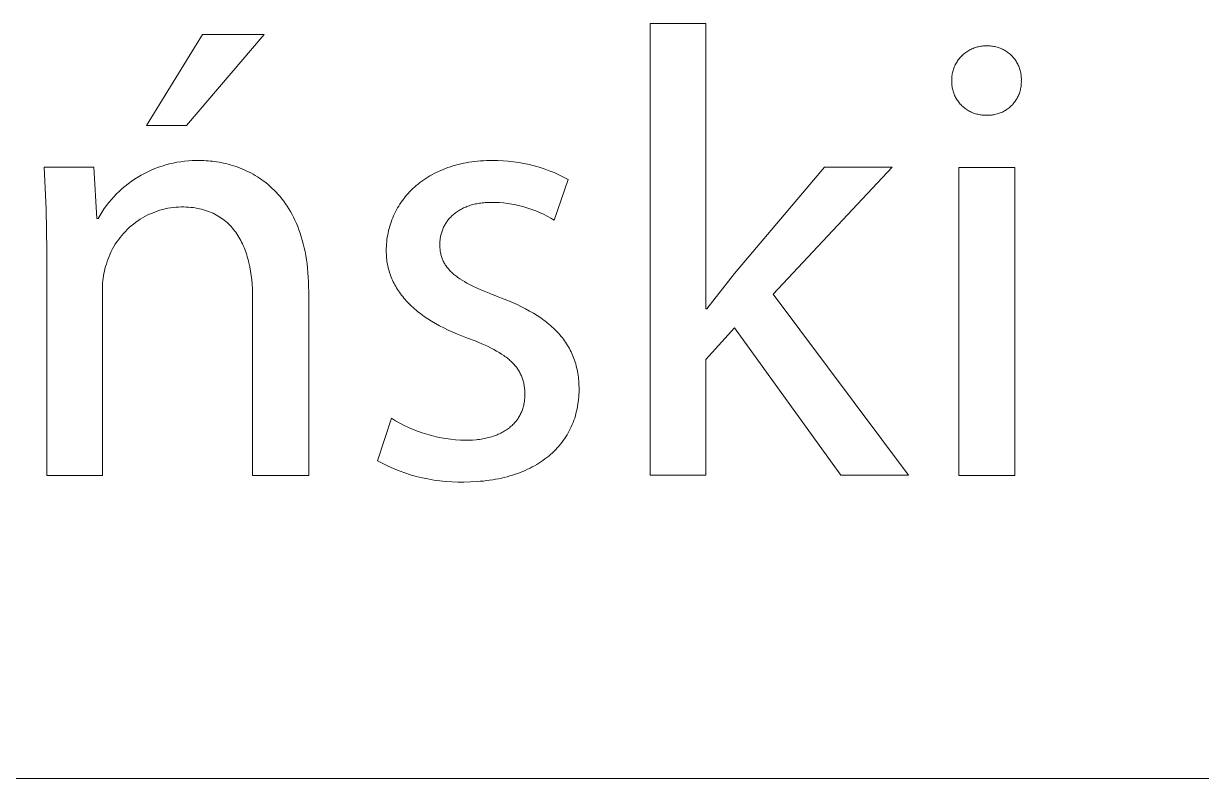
# Model space of a CAD drawing. Header units: millimetres. Extents: x 578 to 4608, y -138 to 2677.
# Drawn here: x 4039.1 to 4113.8, y -138.3 to -90.5 of the extents above; entities that cross this region are included whole.
import ezdxf

# ---------------------------------------------------------------- set-up
doc = ezdxf.new("R2010")
doc.units = ezdxf.units.MM
doc.header["$MEASUREMENT"] = 0
doc.layers.add('Domyślny', color=7, linetype='Continuous', true_color=0x000000)

msp = doc.modelspace()

# ---------------------------------------------------------------- linework, layer by layer
at = {"layer": 'Domyślny', "color": 18, "lineweight": 15, "true_color": 0x000000}
for p, q in [((4078.872, -119.09), (4078.872, -90.45)), ((4078.872, -90.45), (4082.389, -90.45)), ((4082.389, -90.45), (4082.389, -108.528)), ((4046.919, -96.92), (4050.476, -91.149)), ((4054.381, -91.149), (4049.469, -96.92)), ((4050.476, -91.149), (4054.381, -91.149)), ((4099.848, -91.888), (4099.922, -91.879)), ((4099.922, -91.879), (4099.997, -91.872)), ((4099.997, -91.872), (4100.071, -91.867)), ((4100.071, -91.867), (4100.146, -91.865)), ((4100.146, -91.865), (4100.221, -91.866)), ((4100.221, -91.866), (4100.293, -91.865)), ((4100.293, -91.865), (4100.366, -91.866)), ((4100.366, -91.866), (4100.439, -91.869)), ((4100.439, -91.869), (4100.512, -91.876)), ((4100.512, -91.876), (4100.584, -91.884)), ((4098.506, -92.633), (4098.555, -92.577)), ((4098.555, -92.577), (4098.606, -92.523)), ((4098.606, -92.523), (4098.659, -92.47)), ((4098.659, -92.47), (4098.714, -92.419)), ((4098.714, -92.419), (4098.771, -92.37)), ((4098.771, -92.37), (4098.829, -92.323)), ((4098.829, -92.323), (4098.888, -92.279)), ((4098.888, -92.279), (4098.95, -92.236)), ((4098.95, -92.236), (4099.012, -92.195)), ((4099.012, -92.195), (4099.076, -92.157)), ((4099.076, -92.157), (4099.142, -92.12)), ((4099.142, -92.12), (4099.208, -92.086)), ((4099.208, -92.086), (4099.276, -92.055)), ((4099.276, -92.055), (4099.345, -92.025)), ((4099.345, -92.025), (4099.414, -91.998)), ((4099.414, -91.998), (4099.485, -91.974)), ((4099.485, -91.974), (4099.556, -91.952)), ((4099.556, -91.952), (4099.628, -91.932)), ((4099.628, -91.932), (4099.701, -91.915)), ((4099.701, -91.915), (4099.774, -91.9)), ((4099.774, -91.9), (4099.848, -91.888)), ((4100.584, -91.884), (4100.656, -91.895)), ((4100.656, -91.895), (4100.728, -91.909)), ((4100.728, -91.909), (4100.799, -91.925)), ((4100.799, -91.925), (4100.869, -91.944)), ((4100.869, -91.944), (4100.939, -91.965)), ((4100.939, -91.965), (4101.008, -91.988)), ((4101.008, -91.988), (4101.076, -92.014)), ((4101.076, -92.014), (4101.144, -92.042)), ((4101.144, -92.042), (4101.21, -92.072)), ((4101.21, -92.072), (4101.275, -92.105)), ((4101.275, -92.105), (4101.339, -92.139)), ((4101.339, -92.139), (4101.402, -92.177)), ((4101.402, -92.177), (4101.463, -92.216)), ((4101.463, -92.216), (4101.523, -92.257)), ((4101.523, -92.257), (4101.582, -92.3)), ((4101.582, -92.3), (4101.639, -92.346)), ((4101.639, -92.346), (4101.695, -92.393)), ((4101.695, -92.393), (4101.749, -92.442)), ((4101.749, -92.442), (4101.801, -92.493)), ((4101.801, -92.493), (4101.851, -92.546)), ((4101.851, -92.546), (4101.899, -92.6)), ((4101.899, -92.6), (4101.946, -92.656)), ((4098.082, -93.417), (4098.105, -93.345)), ((4098.105, -93.345), (4098.13, -93.275)), ((4098.13, -93.275), (4098.157, -93.205)), ((4098.157, -93.205), (4098.187, -93.137)), ((4098.187, -93.137), (4098.219, -93.069)), ((4098.219, -93.069), (4098.254, -93.003)), ((4098.254, -93.003), (4098.29, -92.938)), ((4098.29, -92.938), (4098.329, -92.874)), ((4098.329, -92.874), (4098.37, -92.812)), ((4098.37, -92.812), (4098.413, -92.751)), ((4098.413, -92.751), (4098.459, -92.691)), ((4098.459, -92.691), (4098.506, -92.633)), ((4101.946, -92.656), (4101.991, -92.714)), ((4101.991, -92.714), (4102.033, -92.773)), ((4102.033, -92.773), (4102.074, -92.833)), ((4102.074, -92.833), (4102.112, -92.895)), ((4102.112, -92.895), (4102.148, -92.959)), ((4102.148, -92.959), (4102.182, -93.023)), ((4102.182, -93.023), (4102.214, -93.089)), ((4102.214, -93.089), (4102.244, -93.155)), ((4102.244, -93.155), (4102.271, -93.223)), ((4102.271, -93.223), (4102.296, -93.291)), ((4102.296, -93.291), (4102.318, -93.361)), ((4102.318, -93.361), (4102.338, -93.431)), ((4097.992, -94.153), (4097.993, -94.08)), ((4097.993, -94.006), (4097.995, -93.931)), ((4097.993, -94.08), (4097.993, -94.006)), ((4097.995, -93.931), (4098, -93.856)), ((4098, -93.856), (4098.007, -93.782)), ((4098.007, -93.782), (4098.017, -93.708)), ((4098.017, -93.708), (4098.03, -93.634)), ((4098.03, -93.634), (4098.045, -93.561)), ((4098.045, -93.561), (4098.062, -93.489)), ((4098.062, -93.489), (4098.082, -93.417)), ((4102.338, -93.431), (4102.356, -93.502)), ((4102.356, -93.502), (4102.371, -93.573)), ((4102.371, -93.573), (4102.384, -93.645)), ((4102.384, -93.645), (4102.394, -93.717)), ((4102.394, -93.717), (4102.402, -93.789)), ((4102.402, -93.789), (4102.407, -93.862)), ((4102.407, -93.862), (4102.41, -93.935)), ((4102.41, -94.008), (4102.408, -94.08)), ((4102.408, -94.08), (4102.409, -94.152)), ((4102.41, -93.935), (4102.41, -94.008)), ((4097.994, -94.226), (4097.992, -94.153)), ((4097.999, -94.299), (4097.994, -94.226)), ((4098.005, -94.371), (4097.999, -94.299)), ((4098.015, -94.444), (4098.005, -94.371)), ((4098.027, -94.516), (4098.015, -94.444)), ((4098.041, -94.587), (4098.027, -94.516)), ((4098.058, -94.658), (4098.041, -94.587)), ((4098.077, -94.728), (4098.058, -94.658)), ((4098.099, -94.798), (4098.077, -94.728)), ((4098.123, -94.867), (4098.099, -94.798)), ((4098.149, -94.935), (4098.123, -94.867)), ((4102.288, -94.859), (4102.262, -94.927)), ((4102.311, -94.791), (4102.288, -94.859)), ((4102.331, -94.722), (4102.311, -94.791)), ((4102.349, -94.652), (4102.331, -94.722)), ((4102.365, -94.582), (4102.349, -94.652)), ((4102.379, -94.511), (4102.365, -94.582)), ((4102.39, -94.44), (4102.379, -94.511)), ((4102.398, -94.368), (4102.39, -94.44)), ((4102.405, -94.296), (4102.398, -94.368)), ((4102.408, -94.225), (4102.405, -94.296)), ((4102.409, -94.152), (4102.408, -94.225)), ((4098.178, -95.002), (4098.149, -94.935)), ((4098.209, -95.068), (4098.178, -95.002)), ((4098.242, -95.133), (4098.209, -95.068)), ((4098.277, -95.196), (4098.242, -95.133)), ((4098.315, -95.259), (4098.277, -95.196)), ((4098.355, -95.32), (4098.315, -95.259)), ((4098.396, -95.38), (4098.355, -95.32)), ((4098.44, -95.438), (4098.396, -95.38)), ((4098.486, -95.495), (4098.44, -95.438)), ((4098.534, -95.55), (4098.486, -95.495)), ((4098.583, -95.603), (4098.534, -95.55)), ((4098.635, -95.655), (4098.583, -95.603)), ((4101.841, -95.593), (4101.791, -95.644)), ((4101.889, -95.539), (4101.841, -95.593)), ((4101.936, -95.484), (4101.889, -95.539)), ((4101.98, -95.427), (4101.936, -95.484)), ((4102.023, -95.369), (4101.98, -95.427)), ((4102.063, -95.31), (4102.023, -95.369)), ((4102.102, -95.249), (4102.063, -95.31)), ((4102.138, -95.187), (4102.102, -95.249)), ((4102.173, -95.123), (4102.138, -95.187)), ((4102.205, -95.059), (4102.173, -95.123)), ((4102.235, -94.993), (4102.205, -95.059)), ((4102.262, -94.927), (4102.235, -94.993)), ((4098.688, -95.705), (4098.635, -95.655)), ((4098.743, -95.753), (4098.688, -95.705)), ((4098.799, -95.799), (4098.743, -95.753)), ((4098.857, -95.843), (4098.799, -95.799)), ((4098.916, -95.885), (4098.857, -95.843)), ((4098.977, -95.925), (4098.916, -95.885)), ((4099.039, -95.963), (4098.977, -95.925)), ((4099.103, -95.999), (4099.039, -95.963)), ((4099.168, -96.033), (4099.103, -95.999)), ((4099.233, -96.064), (4099.168, -96.033)), ((4099.3, -96.093), (4099.233, -96.064)), ((4099.368, -96.12), (4099.3, -96.093)), ((4099.437, -96.144), (4099.368, -96.12)), ((4099.506, -96.166), (4099.437, -96.144)), ((4099.576, -96.186), (4099.506, -96.166)), ((4099.647, -96.203), (4099.576, -96.186)), ((4099.719, -96.218), (4099.647, -96.203)), ((4099.79, -96.23), (4099.719, -96.218)), ((4099.863, -96.24), (4099.79, -96.23)), ((4099.935, -96.247), (4099.863, -96.24)), ((4100.008, -96.252), (4099.935, -96.247)), ((4100.081, -96.255), (4100.008, -96.252)), ((4100.154, -96.255), (4100.081, -96.255)), ((4100.225, -96.258), (4100.154, -96.255)), ((4100.298, -96.26), (4100.225, -96.258)), ((4100.37, -96.259), (4100.298, -96.26)), ((4100.442, -96.255), (4100.37, -96.259)), ((4100.513, -96.249), (4100.442, -96.255)), ((4100.585, -96.241), (4100.513, -96.249)), ((4100.656, -96.23), (4100.585, -96.241)), ((4100.727, -96.217), (4100.656, -96.23)), ((4100.797, -96.201), (4100.727, -96.217)), ((4100.867, -96.183), (4100.797, -96.201)), ((4100.936, -96.162), (4100.867, -96.183)), ((4101.004, -96.139), (4100.936, -96.162)), ((4101.072, -96.114), (4101.004, -96.139)), ((4101.139, -96.087), (4101.072, -96.114)), ((4101.204, -96.057), (4101.139, -96.087)), ((4101.269, -96.025), (4101.204, -96.057)), ((4101.332, -95.991), (4101.269, -96.025)), ((4101.395, -95.955), (4101.332, -95.991)), ((4101.456, -95.916), (4101.395, -95.955)), ((4101.515, -95.876), (4101.456, -95.916)), ((4101.573, -95.833), (4101.515, -95.876)), ((4101.63, -95.789), (4101.573, -95.833)), ((4101.685, -95.743), (4101.63, -95.789)), ((4101.739, -95.694), (4101.685, -95.743)), ((4101.791, -95.644), (4101.739, -95.694)), ((4049.469, -96.92), (4046.919, -96.92)), ((4048.147, -99.41), (4048.383, -99.347)), ((4048.383, -99.347), (4048.62, -99.292)), ((4048.62, -99.292), (4048.859, -99.245)), ((4048.859, -99.245), (4049.1, -99.206)), ((4049.1, -99.206), (4049.341, -99.175)), ((4049.341, -99.175), (4049.584, -99.153)), ((4049.584, -99.153), (4049.827, -99.138)), ((4049.827, -99.138), (4050.071, -99.132)), ((4050.071, -99.132), (4050.315, -99.135)), ((4050.315, -99.135), (4050.442, -99.136)), ((4050.442, -99.136), (4050.572, -99.139)), ((4050.572, -99.139), (4050.704, -99.146)), ((4050.704, -99.146), (4050.837, -99.154)), ((4050.837, -99.154), (4050.972, -99.166)), ((4050.972, -99.166), (4051.108, -99.18)), ((4051.108, -99.18), (4051.246, -99.197)), ((4051.246, -99.197), (4051.386, -99.217)), ((4051.386, -99.217), (4051.526, -99.24)), ((4051.526, -99.24), (4051.668, -99.266)), ((4051.668, -99.266), (4051.81, -99.295)), ((4051.81, -99.295), (4051.953, -99.327)), ((4051.953, -99.327), (4052.097, -99.363)), ((4066.689, -99.388), (4066.856, -99.347)), ((4066.856, -99.347), (4067.026, -99.31)), ((4067.026, -99.31), (4067.199, -99.276)), ((4067.199, -99.276), (4067.375, -99.245)), ((4067.375, -99.245), (4067.553, -99.218)), ((4067.553, -99.218), (4067.733, -99.195)), ((4067.733, -99.195), (4067.917, -99.174)), ((4067.917, -99.174), (4068.102, -99.158)), ((4068.102, -99.158), (4068.29, -99.145)), ((4068.29, -99.145), (4068.481, -99.135)), ((4068.481, -99.135), (4068.674, -99.13)), ((4068.674, -99.13), (4068.87, -99.128)), ((4068.87, -99.128), (4069.204, -99.131)), ((4069.204, -99.131), (4069.538, -99.145)), ((4069.538, -99.145), (4069.87, -99.17)), ((4069.87, -99.17), (4070.202, -99.207)), ((4070.202, -99.207), (4070.533, -99.255)), ((4070.533, -99.255), (4070.861, -99.314)), ((4070.861, -99.314), (4071.188, -99.385)), ((4040.563, -102.207), (4040.437, -99.564)), ((4040.437, -99.564), (4043.578, -99.564)), ((4043.578, -99.564), (4043.779, -102.798)), ((4046.368, -100.193), (4046.578, -100.069)), ((4046.578, -100.069), (4046.792, -99.952)), ((4046.792, -99.952), (4047.01, -99.843)), ((4047.01, -99.843), (4047.231, -99.741)), ((4047.231, -99.741), (4047.456, -99.647)), ((4047.456, -99.647), (4047.683, -99.56)), ((4047.683, -99.56), (4047.914, -99.481)), ((4047.914, -99.481), (4048.147, -99.41)), ((4052.097, -99.363), (4052.241, -99.402)), ((4052.241, -99.402), (4052.386, -99.445)), ((4052.386, -99.445), (4052.531, -99.491)), ((4052.531, -99.491), (4052.676, -99.541)), ((4052.676, -99.541), (4052.821, -99.594)), ((4052.821, -99.594), (4052.966, -99.651)), ((4052.966, -99.651), (4053.11, -99.713)), ((4053.11, -99.713), (4053.254, -99.778)), ((4053.254, -99.778), (4053.398, -99.847)), ((4053.398, -99.847), (4053.541, -99.92)), ((4053.541, -99.92), (4053.683, -99.997)), ((4053.683, -99.997), (4053.824, -100.079)), ((4053.824, -100.079), (4053.964, -100.165)), ((4064.892, -100.113), (4065.027, -100.037)), ((4065.027, -100.037), (4065.164, -99.963)), ((4065.164, -99.963), (4065.303, -99.892)), ((4065.303, -99.892), (4065.446, -99.824)), ((4065.446, -99.824), (4065.592, -99.759)), ((4065.592, -99.759), (4065.74, -99.697)), ((4065.74, -99.697), (4065.891, -99.638)), ((4065.891, -99.638), (4066.045, -99.582)), ((4066.045, -99.582), (4066.202, -99.528)), ((4066.202, -99.528), (4066.361, -99.478)), ((4066.361, -99.478), (4066.524, -99.431)), ((4066.524, -99.431), (4066.689, -99.388)), ((4071.188, -99.385), (4071.511, -99.466)), ((4071.511, -99.466), (4071.832, -99.558)), ((4071.832, -99.558), (4072.15, -99.662)), ((4072.15, -99.662), (4072.464, -99.776)), ((4072.464, -99.776), (4072.773, -99.9)), ((4072.773, -99.9), (4073.079, -100.035)), ((4073.079, -100.035), (4073.379, -100.18)), ((4084.214, -106.3), (4089.931, -99.563)), ((4094.212, -99.563), (4086.67, -107.602)), ((4089.931, -99.563), (4094.212, -99.563)), ((4098.449, -99.569), (4102.006, -99.569)), ((4098.449, -119.096), (4098.449, -99.569)), ((4102.006, -99.569), (4102.006, -119.096)), ((4045.388, -100.915), (4045.574, -100.757)), ((4045.574, -100.757), (4045.765, -100.606)), ((4045.765, -100.606), (4045.961, -100.462)), ((4045.961, -100.462), (4046.162, -100.324)), ((4046.162, -100.324), (4046.368, -100.193)), ((4053.964, -100.165), (4054.103, -100.255)), ((4054.103, -100.255), (4054.241, -100.35)), ((4054.241, -100.35), (4054.377, -100.45)), ((4054.377, -100.45), (4054.512, -100.554)), ((4054.512, -100.554), (4054.644, -100.663)), ((4054.644, -100.663), (4054.776, -100.777)), ((4054.776, -100.777), (4054.905, -100.896)), ((4063.819, -100.914), (4063.926, -100.816)), ((4063.926, -100.816), (4064.037, -100.719)), ((4064.037, -100.719), (4064.15, -100.625)), ((4064.15, -100.625), (4064.266, -100.534)), ((4064.266, -100.534), (4064.385, -100.444)), ((4064.385, -100.444), (4064.508, -100.358)), ((4064.508, -100.358), (4064.633, -100.274)), ((4064.633, -100.274), (4064.761, -100.192)), ((4064.761, -100.192), (4064.892, -100.113)), ((4073.675, -100.336), (4072.789, -102.913)), ((4073.379, -100.18), (4073.675, -100.336)), ((4044.7, -101.605), (4044.863, -101.424)), ((4044.863, -101.424), (4045.032, -101.248)), ((4045.032, -101.248), (4045.207, -101.078)), ((4045.207, -101.078), (4045.388, -100.915)), ((4054.905, -100.896), (4055.032, -101.019)), ((4055.032, -101.019), (4055.156, -101.148)), ((4055.156, -101.148), (4055.279, -101.282)), ((4055.279, -101.282), (4055.398, -101.421)), ((4055.398, -101.421), (4055.516, -101.565)), ((4055.516, -101.565), (4055.63, -101.715)), ((4063.157, -101.665), (4063.242, -101.552)), ((4063.242, -101.552), (4063.33, -101.44)), ((4063.33, -101.44), (4063.422, -101.331)), ((4063.422, -101.331), (4063.516, -101.223)), ((4063.516, -101.223), (4063.614, -101.118)), ((4063.614, -101.118), (4063.715, -101.015)), ((4063.715, -101.015), (4063.819, -100.914)), ((4040.598, -104.852), (4040.563, -102.207)), ((4044.113, -102.382), (4044.25, -102.18)), ((4044.25, -102.18), (4044.393, -101.984)), ((4044.393, -101.984), (4044.544, -101.792)), ((4044.544, -101.792), (4044.7, -101.605)), ((4047.608, -102.339), (4047.445, -102.397)), ((4047.772, -102.287), (4047.608, -102.339)), ((4047.938, -102.24), (4047.772, -102.287)), ((4048.106, -102.198), (4047.938, -102.24)), ((4048.275, -102.163), (4048.106, -102.198)), ((4048.446, -102.133), (4048.275, -102.163)), ((4048.617, -102.11), (4048.446, -102.133)), ((4048.789, -102.092), (4048.617, -102.11)), ((4048.961, -102.08), (4048.789, -102.092)), ((4049.134, -102.074), (4048.961, -102.08)), ((4049.29, -102.076), (4049.134, -102.074)), ((4049.442, -102.081), (4049.29, -102.076)), ((4049.591, -102.091), (4049.442, -102.081)), ((4049.738, -102.104), (4049.591, -102.091)), ((4049.881, -102.121), (4049.738, -102.104)), ((4050.021, -102.141), (4049.881, -102.121)), ((4050.158, -102.165), (4050.021, -102.141)), ((4050.291, -102.193), (4050.158, -102.165)), ((4050.422, -102.224), (4050.291, -102.193)), ((4050.55, -102.258), (4050.422, -102.224)), ((4050.675, -102.296), (4050.55, -102.258)), ((4050.797, -102.337), (4050.675, -102.296)), ((4050.916, -102.382), (4050.797, -102.337)), ((4055.63, -101.715), (4055.742, -101.871)), ((4055.742, -101.871), (4055.85, -102.031)), ((4055.85, -102.031), (4055.956, -102.198)), ((4055.956, -102.198), (4056.058, -102.37)), ((4062.716, -102.385), (4062.781, -102.26)), ((4062.781, -102.26), (4062.849, -102.138)), ((4062.849, -102.138), (4062.921, -102.017)), ((4062.921, -102.017), (4062.997, -101.898)), ((4062.997, -101.898), (4063.075, -101.781)), ((4063.075, -101.781), (4063.157, -101.665)), ((4066.707, -102.319), (4066.647, -102.359)), ((4066.769, -102.281), (4066.707, -102.319)), ((4066.832, -102.244), (4066.769, -102.281)), ((4066.897, -102.209), (4066.832, -102.244)), ((4066.963, -102.175), (4066.897, -102.209)), ((4067.03, -102.142), (4066.963, -102.175)), ((4067.1, -102.11), (4067.03, -102.142)), ((4067.17, -102.08), (4067.1, -102.11)), ((4067.242, -102.051), (4067.17, -102.08)), ((4067.316, -102.023), (4067.242, -102.051)), ((4067.391, -101.997), (4067.316, -102.023)), ((4067.468, -101.972), (4067.391, -101.997)), ((4067.546, -101.949), (4067.468, -101.972)), ((4067.625, -101.927), (4067.546, -101.949)), ((4067.706, -101.906), (4067.625, -101.927)), ((4067.789, -101.887), (4067.706, -101.906)), ((4067.873, -101.87), (4067.789, -101.887)), ((4067.958, -101.854), (4067.873, -101.87)), ((4068.045, -101.84), (4067.958, -101.854)), ((4068.133, -101.827), (4068.045, -101.84)), ((4068.222, -101.816), (4068.133, -101.827)), ((4068.313, -101.807), (4068.222, -101.816)), ((4068.406, -101.799), (4068.313, -101.807)), ((4068.5, -101.793), (4068.406, -101.799)), ((4068.595, -101.789), (4068.5, -101.793)), ((4068.692, -101.786), (4068.595, -101.789)), ((4068.79, -101.785), (4068.692, -101.786)), ((4069.053, -101.79), (4068.79, -101.785)), ((4069.315, -101.803), (4069.053, -101.79)), ((4069.577, -101.825), (4069.315, -101.803)), ((4069.838, -101.857), (4069.577, -101.825)), ((4070.098, -101.897), (4069.838, -101.857)), ((4070.357, -101.947), (4070.098, -101.897)), ((4070.613, -102.005), (4070.357, -101.947)), ((4070.867, -102.072), (4070.613, -102.005)), ((4071.119, -102.147), (4070.867, -102.072)), ((4071.368, -102.232), (4071.119, -102.147)), ((4071.614, -102.325), (4071.368, -102.232)), ((4071.857, -102.426), (4071.614, -102.325)), ((4043.779, -102.798), (4043.86, -102.798)), ((4043.86, -102.798), (4043.983, -102.588)), ((4043.983, -102.588), (4044.113, -102.382)), ((4046.234, -103.055), (4046.096, -103.16)), ((4046.375, -102.955), (4046.234, -103.055)), ((4046.519, -102.86), (4046.375, -102.955)), ((4046.666, -102.77), (4046.519, -102.86)), ((4046.817, -102.685), (4046.666, -102.77)), ((4046.97, -102.605), (4046.817, -102.685)), ((4047.126, -102.53), (4046.97, -102.605)), ((4047.284, -102.461), (4047.126, -102.53)), ((4047.445, -102.397), (4047.284, -102.461)), ((4051.032, -102.429), (4050.916, -102.382)), ((4051.146, -102.48), (4051.032, -102.429)), ((4051.256, -102.534), (4051.146, -102.48)), ((4051.364, -102.591), (4051.256, -102.534)), ((4051.468, -102.651), (4051.364, -102.591)), ((4051.57, -102.714), (4051.468, -102.651)), ((4051.67, -102.78), (4051.57, -102.714)), ((4051.766, -102.848), (4051.67, -102.78)), ((4051.86, -102.92), (4051.766, -102.848)), ((4051.951, -102.994), (4051.86, -102.92)), ((4052.039, -103.072), (4051.951, -102.994)), ((4052.125, -103.151), (4052.039, -103.072)), ((4056.058, -102.37), (4056.156, -102.548)), ((4056.156, -102.548), (4056.252, -102.731)), ((4056.252, -102.731), (4056.343, -102.921)), ((4056.343, -102.921), (4056.431, -103.117)), ((4062.395, -103.163), (4062.44, -103.03)), ((4062.44, -103.03), (4062.488, -102.898)), ((4062.488, -102.898), (4062.54, -102.767)), ((4062.54, -102.767), (4062.595, -102.638)), ((4062.595, -102.638), (4062.654, -102.511)), ((4062.654, -102.511), (4062.716, -102.385)), ((4065.929, -103.076), (4065.894, -103.132)), ((4065.966, -103.022), (4065.929, -103.076)), ((4066.005, -102.968), (4065.966, -103.022)), ((4066.045, -102.915), (4066.005, -102.968)), ((4066.086, -102.863), (4066.045, -102.915)), ((4066.13, -102.812), (4066.086, -102.863)), ((4066.174, -102.762), (4066.13, -102.812)), ((4066.221, -102.713), (4066.174, -102.762)), ((4066.268, -102.665), (4066.221, -102.713)), ((4066.318, -102.618), (4066.268, -102.665)), ((4066.369, -102.572), (4066.318, -102.618)), ((4066.421, -102.527), (4066.369, -102.572)), ((4066.475, -102.483), (4066.421, -102.527)), ((4066.531, -102.441), (4066.475, -102.483)), ((4066.588, -102.399), (4066.531, -102.441)), ((4066.647, -102.359), (4066.588, -102.399)), ((4072.096, -102.535), (4071.857, -102.426)), ((4072.331, -102.653), (4072.096, -102.535)), ((4072.562, -102.779), (4072.331, -102.653)), ((4072.789, -102.913), (4072.562, -102.779)), ((4045.467, -103.751), (4045.354, -103.881)), ((4045.585, -103.624), (4045.467, -103.751)), ((4045.707, -103.502), (4045.585, -103.624)), ((4045.833, -103.383), (4045.707, -103.502)), ((4045.962, -103.269), (4045.833, -103.383)), ((4046.096, -103.16), (4045.962, -103.269)), ((4052.208, -103.234), (4052.125, -103.151)), ((4052.289, -103.319), (4052.208, -103.234)), ((4052.367, -103.407), (4052.289, -103.319)), ((4052.442, -103.497), (4052.367, -103.407)), ((4052.515, -103.589), (4052.442, -103.497)), ((4052.585, -103.684), (4052.515, -103.589)), ((4052.653, -103.781), (4052.585, -103.684)), ((4052.719, -103.881), (4052.653, -103.781)), ((4056.431, -103.117), (4056.515, -103.319)), ((4056.515, -103.319), (4056.594, -103.527)), ((4056.594, -103.527), (4056.67, -103.741)), ((4056.67, -103.741), (4056.741, -103.962)), ((4062.223, -103.85), (4062.25, -103.711)), ((4062.25, -103.711), (4062.281, -103.572)), ((4062.281, -103.572), (4062.315, -103.435)), ((4062.315, -103.435), (4062.353, -103.298)), ((4062.353, -103.298), (4062.395, -103.163)), ((4065.612, -103.792), (4065.596, -103.857)), ((4065.63, -103.729), (4065.612, -103.792)), ((4065.649, -103.666), (4065.63, -103.729)), ((4065.67, -103.604), (4065.649, -103.666)), ((4065.692, -103.542), (4065.67, -103.604)), ((4065.716, -103.482), (4065.692, -103.542)), ((4065.742, -103.421), (4065.716, -103.482)), ((4065.769, -103.362), (4065.742, -103.421)), ((4065.798, -103.303), (4065.769, -103.362)), ((4065.828, -103.245), (4065.798, -103.303)), ((4065.86, -103.188), (4065.828, -103.245)), ((4065.894, -103.132), (4065.86, -103.188)), ((4044.948, -104.44), (4044.859, -104.588)), ((4045.043, -104.295), (4044.948, -104.44)), ((4045.142, -104.154), (4045.043, -104.295)), ((4045.246, -104.016), (4045.142, -104.154)), ((4045.354, -103.881), (4045.246, -104.016)), ((4052.782, -103.983), (4052.719, -103.881)), ((4052.842, -104.087), (4052.782, -103.983)), ((4052.901, -104.193), (4052.842, -104.087)), ((4052.957, -104.301), (4052.901, -104.193)), ((4053.01, -104.412), (4052.957, -104.301)), ((4053.061, -104.524), (4053.01, -104.412)), ((4053.11, -104.639), (4053.061, -104.524)), ((4056.741, -103.962), (4056.808, -104.189)), ((4056.808, -104.189), (4056.87, -104.422)), ((4056.87, -104.422), (4056.927, -104.662)), ((4062.135, -104.712), (4062.14, -104.566)), ((4062.14, -104.566), (4062.15, -104.421)), ((4062.15, -104.421), (4062.163, -104.277)), ((4062.163, -104.277), (4062.179, -104.134)), ((4062.179, -104.134), (4062.199, -103.991)), ((4062.199, -103.991), (4062.223, -103.85)), ((4065.529, -104.388), (4065.528, -104.456)), ((4065.528, -104.456), (4065.529, -104.531)), ((4065.532, -104.32), (4065.529, -104.388)), ((4065.529, -104.531), (4065.532, -104.604)), ((4065.536, -104.252), (4065.532, -104.32)), ((4065.542, -104.185), (4065.536, -104.252)), ((4065.549, -104.118), (4065.542, -104.185)), ((4065.559, -104.052), (4065.549, -104.118)), ((4065.57, -103.986), (4065.559, -104.052)), ((4065.582, -103.921), (4065.57, -103.986)), ((4065.596, -103.857), (4065.582, -103.921)), ((4040.598, -119.091), (4040.598, -104.852)), ((4044.554, -105.208), (4044.492, -105.369)), ((4044.623, -105.049), (4044.554, -105.208)), ((4044.696, -104.893), (4044.623, -105.049)), ((4044.775, -104.739), (4044.696, -104.893)), ((4044.859, -104.588), (4044.775, -104.739)), ((4053.157, -104.755), (4053.11, -104.639)), ((4053.201, -104.873), (4053.157, -104.755)), ((4053.243, -104.993), (4053.201, -104.873)), ((4053.283, -105.115), (4053.243, -104.993)), ((4053.321, -105.238), (4053.283, -105.115)), ((4053.357, -105.363), (4053.321, -105.238)), ((4056.927, -104.662), (4056.98, -104.909)), ((4056.98, -104.909), (4057.027, -105.162)), ((4057.027, -105.162), (4057.07, -105.423)), ((4062.133, -104.858), (4062.135, -104.712)), ((4062.134, -104.968), (4062.133, -104.858)), ((4062.138, -105.076), (4062.134, -104.968)), ((4062.144, -105.184), (4062.138, -105.076)), ((4062.153, -105.292), (4062.144, -105.184)), ((4062.164, -105.398), (4062.153, -105.292)), ((4065.532, -104.604), (4065.536, -104.677)), ((4065.536, -104.677), (4065.542, -104.748)), ((4065.542, -104.748), (4065.55, -104.818)), ((4065.55, -104.818), (4065.559, -104.887)), ((4065.559, -104.887), (4065.57, -104.954)), ((4065.57, -104.954), (4065.583, -105.021)), ((4065.583, -105.021), (4065.598, -105.087)), ((4065.598, -105.087), (4065.614, -105.151)), ((4065.614, -105.151), (4065.632, -105.215)), ((4065.632, -105.215), (4065.652, -105.277)), ((4065.652, -105.277), (4065.673, -105.339)), ((4044.293, -105.991), (4044.255, -106.141)), ((4044.336, -105.844), (4044.293, -105.991)), ((4044.383, -105.697), (4044.336, -105.844)), ((4044.434, -105.532), (4044.383, -105.697)), ((4044.492, -105.369), (4044.434, -105.532)), ((4053.39, -105.49), (4053.357, -105.363)), ((4053.422, -105.618), (4053.39, -105.49)), ((4053.478, -105.879), (4053.422, -105.618)), ((4053.527, -106.146), (4053.478, -105.879)), ((4057.07, -105.423), (4057.107, -105.69)), ((4057.107, -105.69), (4057.139, -105.964)), ((4057.139, -105.964), (4057.165, -106.245)), ((4062.177, -105.504), (4062.164, -105.398)), ((4062.193, -105.61), (4062.177, -105.504)), ((4062.211, -105.715), (4062.193, -105.61)), ((4062.232, -105.819), (4062.211, -105.715)), ((4062.256, -105.923), (4062.232, -105.819)), ((4062.281, -106.026), (4062.256, -105.923)), ((4062.31, -106.128), (4062.281, -106.026)), ((4065.673, -105.339), (4065.697, -105.399)), ((4065.697, -105.399), (4065.722, -105.459)), ((4065.722, -105.459), (4065.749, -105.517)), ((4065.749, -105.517), (4065.777, -105.575)), ((4065.777, -105.575), (4065.808, -105.632)), ((4065.808, -105.632), (4065.84, -105.688)), ((4065.84, -105.688), (4065.874, -105.744)), ((4065.874, -105.744), (4065.91, -105.798)), ((4065.91, -105.798), (4065.947, -105.852)), ((4065.947, -105.852), (4065.987, -105.905)), ((4065.987, -105.905), (4066.028, -105.958)), ((4066.028, -105.958), (4066.071, -106.009)), ((4066.071, -106.009), (4066.116, -106.061)), ((4066.116, -106.061), (4066.163, -106.111)), ((4044.152, -106.747), (4044.139, -106.9)), ((4044.17, -106.594), (4044.152, -106.747)), ((4044.194, -106.442), (4044.17, -106.594)), ((4044.222, -106.291), (4044.194, -106.442)), ((4044.255, -106.141), (4044.222, -106.291)), ((4053.567, -106.418), (4053.527, -106.146)), ((4053.6, -106.695), (4053.567, -106.418)), ((4053.625, -106.977), (4053.6, -106.695)), ((4057.165, -106.245), (4057.186, -106.533)), ((4057.186, -106.533), (4057.201, -106.829)), ((4062.34, -106.229), (4062.31, -106.128)), ((4062.374, -106.33), (4062.34, -106.229)), ((4062.409, -106.431), (4062.374, -106.33)), ((4062.448, -106.53), (4062.409, -106.431)), ((4062.488, -106.629), (4062.448, -106.53)), ((4062.532, -106.727), (4062.488, -106.629)), ((4062.577, -106.825), (4062.532, -106.727)), ((4066.163, -106.111), (4066.211, -106.161)), ((4066.211, -106.161), (4066.262, -106.21)), ((4066.262, -106.21), (4066.314, -106.259)), ((4066.314, -106.259), (4066.368, -106.307)), ((4066.368, -106.307), (4066.424, -106.355)), ((4066.424, -106.355), (4066.482, -106.402)), ((4066.482, -106.402), (4066.542, -106.449)), ((4066.542, -106.449), (4066.603, -106.495)), ((4066.603, -106.495), (4066.667, -106.541)), ((4066.667, -106.541), (4066.8, -106.632)), ((4066.8, -106.632), (4066.94, -106.722)), ((4066.94, -106.722), (4067.088, -106.81)), ((4067.088, -106.81), (4067.243, -106.898)), ((4082.469, -108.528), (4084.214, -106.3)), ((4044.13, -107.054), (4044.127, -107.208)), ((4044.127, -107.208), (4044.128, -107.361)), ((4044.128, -107.361), (4044.128, -119.091)), ((4044.139, -106.9), (4044.13, -107.054)), ((4053.643, -107.262), (4053.625, -106.977)), ((4053.653, -107.552), (4053.643, -107.262)), ((4053.657, -107.845), (4053.653, -107.552)), ((4057.201, -106.829), (4057.21, -107.132)), ((4057.21, -107.132), (4057.213, -107.442)), ((4057.213, -107.442), (4057.213, -119.091)), ((4062.625, -106.922), (4062.577, -106.825)), ((4062.676, -107.018), (4062.625, -106.922)), ((4062.729, -107.113), (4062.676, -107.018)), ((4062.785, -107.208), (4062.729, -107.113)), ((4062.844, -107.302), (4062.785, -107.208)), ((4062.904, -107.395), (4062.844, -107.302)), ((4062.968, -107.487), (4062.904, -107.395)), ((4063.034, -107.579), (4062.968, -107.487)), ((4067.243, -106.898), (4067.407, -106.985)), ((4067.407, -106.985), (4067.578, -107.072)), ((4067.578, -107.072), (4067.944, -107.244)), ((4067.944, -107.244), (4068.341, -107.417)), ((4068.341, -107.417), (4068.771, -107.592)), ((4053.657, -119.091), (4053.657, -107.845)), ((4063.102, -107.67), (4063.034, -107.579)), ((4063.173, -107.76), (4063.102, -107.67)), ((4063.247, -107.849), (4063.173, -107.76)), ((4063.323, -107.938), (4063.247, -107.849)), ((4063.401, -108.026), (4063.323, -107.938)), ((4063.482, -108.113), (4063.401, -108.026)), ((4063.566, -108.199), (4063.482, -108.113)), ((4063.652, -108.285), (4063.566, -108.199)), ((4063.741, -108.369), (4063.652, -108.285)), ((4068.771, -107.592), (4069.232, -107.771)), ((4069.232, -107.771), (4069.546, -107.892)), ((4069.546, -107.892), (4069.85, -108.015)), ((4069.85, -108.015), (4070.144, -108.141)), ((4070.144, -108.141), (4070.428, -108.27)), ((4070.428, -108.27), (4070.702, -108.403)), ((4086.67, -107.602), (4095.259, -119.09)), ((4063.833, -108.453), (4063.741, -108.369)), ((4063.927, -108.536), (4063.833, -108.453)), ((4064.023, -108.618), (4063.927, -108.536)), ((4064.123, -108.7), (4064.023, -108.618)), ((4064.329, -108.86), (4064.123, -108.7)), ((4064.545, -109.017), (4064.329, -108.86)), ((4064.772, -109.17), (4064.545, -109.017)), ((4070.702, -108.403), (4070.966, -108.538)), ((4070.966, -108.538), (4071.221, -108.677)), ((4071.221, -108.677), (4071.466, -108.819)), ((4071.466, -108.819), (4071.701, -108.965)), ((4071.701, -108.965), (4071.926, -109.115)), ((4082.389, -108.528), (4082.469, -108.528)), ((4065.009, -109.32), (4064.772, -109.17)), ((4065.257, -109.466), (4065.009, -109.32)), ((4065.515, -109.609), (4065.257, -109.466)), ((4065.784, -109.748), (4065.515, -109.609)), ((4066.063, -109.884), (4065.784, -109.748)), ((4071.926, -109.115), (4072.141, -109.269)), ((4072.141, -109.269), (4072.245, -109.347)), ((4072.245, -109.347), (4072.347, -109.427)), ((4072.347, -109.427), (4072.446, -109.507)), ((4072.446, -109.507), (4072.542, -109.589)), ((4072.542, -109.589), (4072.636, -109.671)), ((4072.636, -109.671), (4072.728, -109.755)), ((4072.728, -109.755), (4072.817, -109.84)), ((4084.214, -109.736), (4082.389, -111.749)), ((4090.951, -119.09), (4084.214, -109.736)), ((4066.353, -110.015), (4066.063, -109.884)), ((4066.654, -110.143), (4066.353, -110.015)), ((4066.965, -110.268), (4066.654, -110.143)), ((4067.287, -110.388), (4066.965, -110.268)), ((4067.761, -110.569), (4067.287, -110.388)), ((4072.817, -109.84), (4072.903, -109.926)), ((4072.903, -109.926), (4072.987, -110.013)), ((4072.987, -110.013), (4073.069, -110.101)), ((4073.069, -110.101), (4073.148, -110.19)), ((4073.148, -110.19), (4073.225, -110.281)), ((4073.225, -110.281), (4073.299, -110.373)), ((4073.299, -110.373), (4073.371, -110.466)), ((4073.371, -110.466), (4073.44, -110.56)), ((4068.198, -110.75), (4067.761, -110.569)), ((4068.403, -110.841), (4068.198, -110.75)), ((4068.599, -110.932), (4068.403, -110.841)), ((4068.786, -111.025), (4068.599, -110.932)), ((4068.965, -111.118), (4068.786, -111.025)), ((4069.134, -111.212), (4068.965, -111.118)), ((4069.296, -111.307), (4069.134, -111.212)), ((4073.44, -110.56), (4073.506, -110.656)), ((4073.506, -110.656), (4073.571, -110.753)), ((4073.571, -110.753), (4073.632, -110.851)), ((4073.632, -110.851), (4073.691, -110.951)), ((4073.691, -110.951), (4073.748, -111.052)), ((4073.748, -111.052), (4073.802, -111.154)), ((4073.802, -111.154), (4073.854, -111.258)), ((4073.854, -111.258), (4073.903, -111.363)), ((4069.449, -111.403), (4069.296, -111.307)), ((4069.593, -111.501), (4069.449, -111.403)), ((4069.662, -111.551), (4069.593, -111.501)), ((4069.73, -111.6), (4069.662, -111.551)), ((4069.795, -111.651), (4069.73, -111.6)), ((4069.858, -111.701), (4069.795, -111.651)), ((4069.919, -111.753), (4069.858, -111.701)), ((4069.979, -111.804), (4069.919, -111.753)), ((4070.036, -111.857), (4069.979, -111.804)), ((4070.091, -111.909), (4070.036, -111.857)), ((4070.145, -111.963), (4070.091, -111.909)), ((4070.196, -112.016), (4070.145, -111.963)), ((4070.246, -112.071), (4070.196, -112.016)), ((4073.903, -111.363), (4073.95, -111.47)), ((4073.95, -111.47), (4073.994, -111.577)), ((4073.994, -111.577), (4074.036, -111.687)), ((4074.036, -111.687), (4074.075, -111.798)), ((4074.075, -111.798), (4074.111, -111.91)), ((4074.111, -111.91), (4074.145, -112.024)), ((4074.145, -112.024), (4074.177, -112.139)), ((4082.389, -111.749), (4082.389, -119.09)), ((4070.294, -112.126), (4070.246, -112.071)), ((4070.34, -112.181), (4070.294, -112.126)), ((4070.384, -112.238), (4070.34, -112.181)), ((4070.426, -112.295), (4070.384, -112.238)), ((4070.466, -112.352), (4070.426, -112.295)), ((4070.505, -112.411), (4070.466, -112.352)), ((4070.542, -112.469), (4070.505, -112.411)), ((4070.577, -112.529), (4070.542, -112.469)), ((4070.61, -112.59), (4070.577, -112.529)), ((4070.641, -112.651), (4070.61, -112.59)), ((4070.671, -112.713), (4070.641, -112.651)), ((4070.699, -112.776), (4070.671, -112.713)), ((4070.725, -112.839), (4070.699, -112.776)), ((4074.177, -112.139), (4074.206, -112.256)), ((4074.206, -112.256), (4074.233, -112.375)), ((4074.233, -112.375), (4074.257, -112.495)), ((4074.257, -112.495), (4074.278, -112.616)), ((4074.278, -112.616), (4074.297, -112.74)), ((4074.297, -112.74), (4074.314, -112.865)), ((4070.75, -112.904), (4070.725, -112.839)), ((4070.773, -112.969), (4070.75, -112.904)), ((4070.794, -113.035), (4070.773, -112.969)), ((4070.813, -113.102), (4070.794, -113.035)), ((4070.831, -113.17), (4070.813, -113.102)), ((4070.847, -113.239), (4070.831, -113.17)), ((4070.862, -113.309), (4070.847, -113.239)), ((4070.875, -113.38), (4070.862, -113.309)), ((4070.887, -113.452), (4070.875, -113.38)), ((4070.896, -113.525), (4070.887, -113.452)), ((4070.905, -113.599), (4070.896, -113.525)), ((4074.314, -112.865), (4074.327, -112.991)), ((4074.327, -112.991), (4074.339, -113.119)), ((4074.339, -113.119), (4074.348, -113.249)), ((4074.348, -113.249), (4074.354, -113.381)), ((4074.354, -113.381), (4074.358, -113.514)), ((4074.358, -113.514), (4074.359, -113.649)), ((4070.901, -114.353), (4070.909, -114.28)), ((4070.912, -113.674), (4070.905, -113.599)), ((4070.909, -114.28), (4070.916, -114.207)), ((4070.917, -113.75), (4070.912, -113.674)), ((4070.916, -114.207), (4070.92, -114.133)), ((4070.921, -113.827), (4070.917, -113.75)), ((4070.92, -114.133), (4070.923, -114.059)), ((4070.923, -113.905), (4070.921, -113.827)), ((4070.923, -113.984), (4070.923, -113.905)), ((4070.923, -114.059), (4070.923, -113.984)), ((4074.328, -114.279), (4074.31, -114.432)), ((4074.342, -114.124), (4074.328, -114.279)), ((4074.351, -113.967), (4074.342, -114.124)), ((4074.357, -113.809), (4074.351, -113.967)), ((4074.359, -113.649), (4074.357, -113.809)), ((4070.722, -115.044), (4070.748, -114.978)), ((4070.748, -114.978), (4070.773, -114.911)), ((4070.773, -114.911), (4070.795, -114.844)), ((4070.795, -114.844), (4070.816, -114.776)), ((4070.816, -114.776), (4070.834, -114.707)), ((4070.834, -114.707), (4070.851, -114.637)), ((4070.851, -114.637), (4070.867, -114.567)), ((4070.867, -114.567), (4070.88, -114.496)), ((4070.88, -114.496), (4070.892, -114.425)), ((4070.892, -114.425), (4070.901, -114.353)), ((4074.202, -115.031), (4074.165, -115.176)), ((4074.235, -114.884), (4074.202, -115.031)), ((4074.264, -114.735), (4074.235, -114.884)), ((4074.289, -114.584), (4074.264, -114.735)), ((4074.31, -114.432), (4074.289, -114.584)), ((4061.569, -118.172), (4062.455, -115.474)), ((4062.455, -115.474), (4062.721, -115.633)), ((4062.721, -115.633), (4062.991, -115.782)), ((4062.991, -115.782), (4063.266, -115.922)), ((4070.216, -115.821), (4070.266, -115.767)), ((4070.266, -115.767), (4070.315, -115.712)), ((4070.315, -115.712), (4070.361, -115.656)), ((4070.361, -115.656), (4070.405, -115.599)), ((4070.405, -115.599), (4070.448, -115.541)), ((4070.448, -115.541), (4070.489, -115.482)), ((4070.489, -115.482), (4070.528, -115.422)), ((4070.528, -115.422), (4070.565, -115.361)), ((4070.565, -115.361), (4070.6, -115.3)), ((4070.6, -115.3), (4070.633, -115.237)), ((4070.633, -115.237), (4070.665, -115.173)), ((4070.665, -115.173), (4070.694, -115.109)), ((4070.694, -115.109), (4070.722, -115.044)), ((4073.982, -115.739), (4073.926, -115.875)), ((4074.033, -115.601), (4073.982, -115.739)), ((4074.081, -115.461), (4074.033, -115.601)), ((4074.125, -115.319), (4074.081, -115.461)), ((4074.165, -115.176), (4074.125, -115.319)), ((4063.266, -115.922), (4063.546, -116.054)), ((4063.546, -116.054), (4063.83, -116.176)), ((4063.83, -116.176), (4064.118, -116.288)), ((4064.118, -116.288), (4064.409, -116.391)), ((4064.409, -116.391), (4064.704, -116.484)), ((4064.704, -116.484), (4065.002, -116.567)), ((4069.076, -116.555), (4069.158, -116.522)), ((4069.158, -116.522), (4069.239, -116.488)), ((4069.239, -116.488), (4069.317, -116.453)), ((4069.317, -116.453), (4069.394, -116.416)), ((4069.394, -116.416), (4069.469, -116.378)), ((4069.469, -116.378), (4069.541, -116.339)), ((4069.541, -116.339), (4069.612, -116.298)), ((4069.612, -116.298), (4069.681, -116.256)), ((4069.681, -116.256), (4069.748, -116.212)), ((4069.748, -116.212), (4069.813, -116.167)), ((4069.813, -116.167), (4069.877, -116.122)), ((4069.877, -116.122), (4069.938, -116.074)), ((4069.938, -116.074), (4069.997, -116.026)), ((4069.997, -116.026), (4070.055, -115.977)), ((4070.055, -115.977), (4070.111, -115.926)), ((4070.111, -115.926), (4070.165, -115.874)), ((4070.165, -115.874), (4070.216, -115.821)), ((4073.595, -116.526), (4073.518, -116.65)), ((4073.669, -116.4), (4073.595, -116.526)), ((4073.739, -116.271), (4073.669, -116.4)), ((4073.805, -116.141), (4073.739, -116.271)), ((4073.867, -116.009), (4073.805, -116.141)), ((4073.926, -115.875), (4073.867, -116.009)), ((4065.002, -116.567), (4065.302, -116.641)), ((4065.302, -116.641), (4065.604, -116.704)), ((4065.604, -116.704), (4065.909, -116.758)), ((4065.909, -116.758), (4066.215, -116.801)), ((4066.215, -116.801), (4066.522, -116.834)), ((4066.522, -116.834), (4066.83, -116.857)), ((4066.83, -116.857), (4067.139, -116.87)), ((4067.139, -116.87), (4067.376, -116.866)), ((4067.376, -116.866), (4067.606, -116.855)), ((4067.606, -116.855), (4067.828, -116.837)), ((4067.828, -116.837), (4067.935, -116.825)), ((4067.935, -116.825), (4068.041, -116.811)), ((4068.041, -116.811), (4068.145, -116.796)), ((4068.145, -116.796), (4068.247, -116.779)), ((4068.247, -116.779), (4068.347, -116.761)), ((4068.347, -116.761), (4068.445, -116.74)), ((4068.445, -116.74), (4068.541, -116.719)), ((4068.541, -116.719), (4068.635, -116.695)), ((4068.635, -116.695), (4068.727, -116.67)), ((4068.727, -116.67), (4068.817, -116.644)), ((4068.817, -116.644), (4068.905, -116.616)), ((4068.905, -116.616), (4068.992, -116.586)), ((4068.992, -116.586), (4069.076, -116.555)), ((4073.08, -117.237), (4072.981, -117.347)), ((4073.174, -117.124), (4073.08, -117.237)), ((4073.266, -117.009), (4073.174, -117.124)), ((4073.353, -116.891), (4073.266, -117.009)), ((4073.438, -116.771), (4073.353, -116.891)), ((4073.518, -116.65), (4073.438, -116.771)), ((4072.319, -117.961), (4072.197, -118.054)), ((4072.438, -117.865), (4072.319, -117.961)), ((4072.554, -117.766), (4072.438, -117.865)), ((4072.666, -117.665), (4072.554, -117.766)), ((4072.775, -117.562), (4072.666, -117.665)), ((4072.88, -117.456), (4072.775, -117.562)), ((4072.981, -117.347), (4072.88, -117.456)), ((4061.906, -118.348), (4061.569, -118.172)), ((4062.248, -118.513), (4061.906, -118.348)), ((4062.597, -118.666), (4062.248, -118.513)), ((4062.95, -118.806), (4062.597, -118.666)), ((4071.1, -118.707), (4070.948, -118.777)), ((4071.249, -118.635), (4071.1, -118.707)), ((4071.394, -118.56), (4071.249, -118.635)), ((4071.536, -118.483), (4071.394, -118.56)), ((4071.675, -118.403), (4071.536, -118.483)), ((4071.81, -118.319), (4071.675, -118.403)), ((4071.943, -118.234), (4071.81, -118.319)), ((4072.072, -118.145), (4071.943, -118.234)), ((4072.197, -118.054), (4072.072, -118.145)), ((4044.128, -119.091), (4040.598, -119.091)), ((4057.213, -119.091), (4053.657, -119.091)), ((4063.307, -118.935), (4062.95, -118.806)), ((4063.669, -119.05), (4063.307, -118.935)), ((4064.035, -119.154), (4063.669, -119.05)), ((4064.404, -119.244), (4064.035, -119.154)), ((4064.776, -119.322), (4064.404, -119.244)), ((4065.151, -119.387), (4064.776, -119.322)), ((4065.528, -119.438), (4065.151, -119.387)), ((4065.906, -119.477), (4065.528, -119.438)), ((4066.285, -119.502), (4065.906, -119.477)), ((4066.665, -119.515), (4066.285, -119.502)), ((4067.045, -119.514), (4066.665, -119.515)), ((4067.473, -119.507), (4067.045, -119.514)), ((4067.89, -119.486), (4067.473, -119.507)), ((4068.094, -119.47), (4067.89, -119.486)), ((4068.295, -119.451), (4068.094, -119.47)), ((4068.493, -119.428), (4068.295, -119.451)), ((4068.689, -119.402), (4068.493, -119.428)), ((4068.881, -119.373), (4068.689, -119.402)), ((4069.07, -119.34), (4068.881, -119.373)), ((4069.256, -119.305), (4069.07, -119.34)), ((4069.439, -119.266), (4069.256, -119.305)), ((4069.619, -119.224), (4069.439, -119.266)), ((4069.796, -119.178), (4069.619, -119.224)), ((4069.97, -119.13), (4069.796, -119.178)), ((4070.141, -119.079), (4069.97, -119.13)), ((4070.309, -119.024), (4070.141, -119.079)), ((4070.473, -118.967), (4070.309, -119.024)), ((4070.635, -118.906), (4070.473, -118.967)), ((4070.793, -118.843), (4070.635, -118.906)), ((4070.948, -118.777), (4070.793, -118.843)), ((4082.389, -119.09), (4078.872, -119.09)), ((4095.259, -119.09), (4090.951, -119.09)), ((4102.006, -119.096), (4098.449, -119.096)), ((4604.455, -138.305), (578.038, -138.305)), ((4604.455, -138.305), (3085.218, -138.305))]:
    msp.add_line(p, q, dxfattribs=at)

doc.saveas('drawing.dxf')
